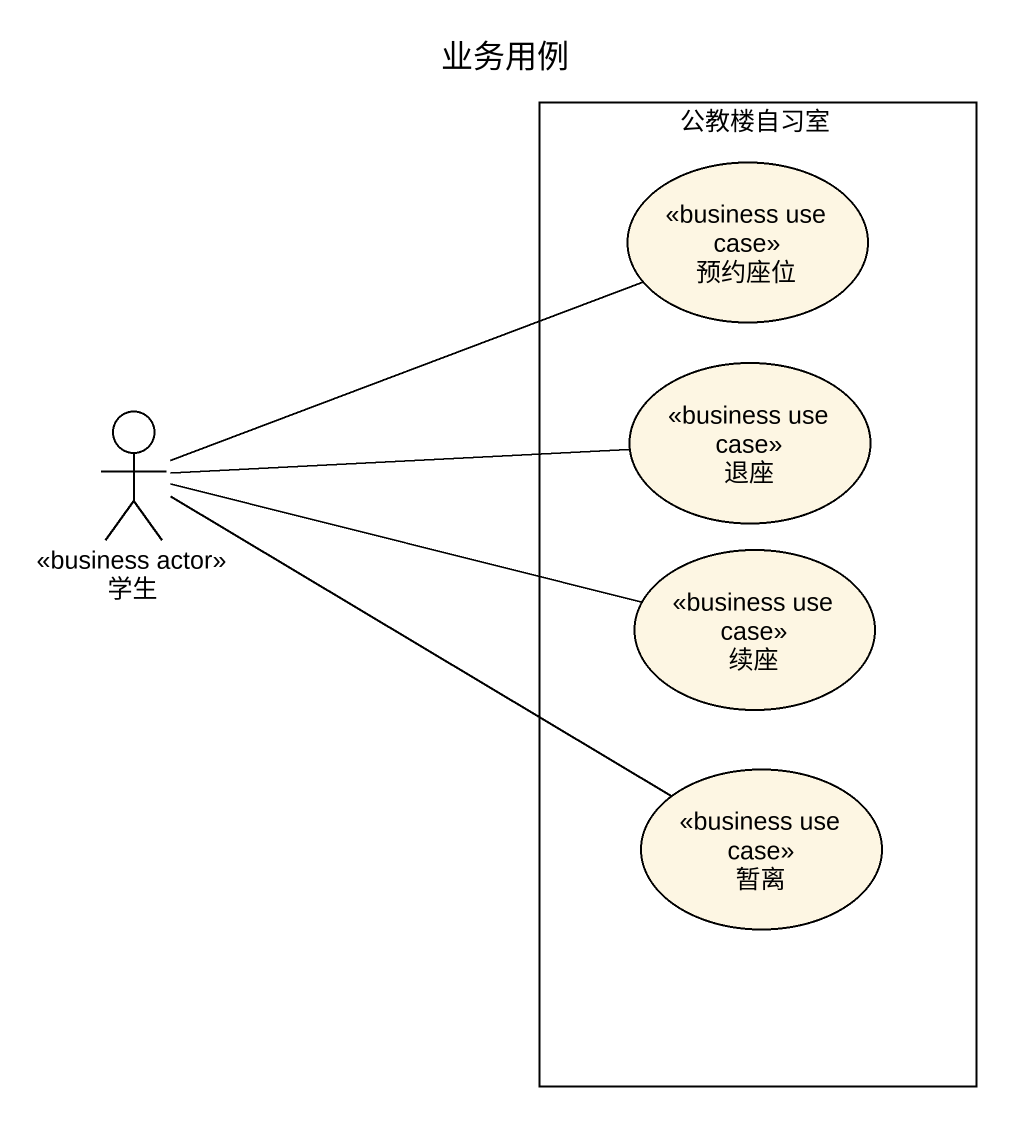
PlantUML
@startuml
title 业务用例
rectangle 公教楼自习室 {
  usecase 预约座位 <<business use case>>
  usecase 退座 <<business use case>>
  usecase 续座 <<business use case>>
  usecase 暂离 <<business use case>>
}
actor 学生 <<business actor>>
学生 -right- 预约座位
学生 -right- 退座
学生 -right- 续座
学生 -right- 暂离
@enduml
